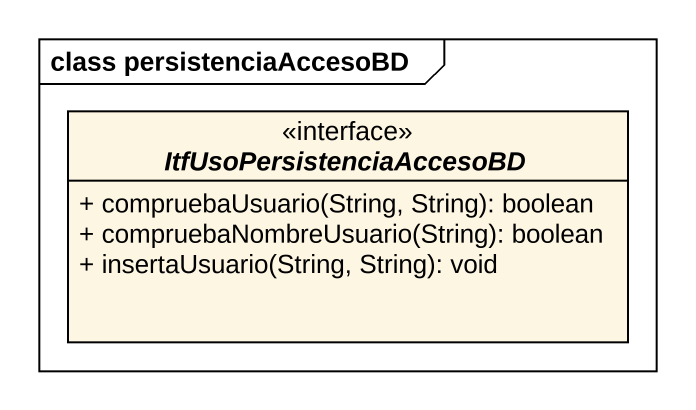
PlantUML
@startuml
mainframe class persistenciaAccesoBD
hide circle
hide empty members
skinparam classAttributeIconSize 0
interface ItfUsoPersistenciaAccesoBD <<interface>> {
  + compruebaUsuario(String, String): boolean
  + compruebaNombreUsuario(String): boolean
  + insertaUsuario(String, String): void
}
@enduml
